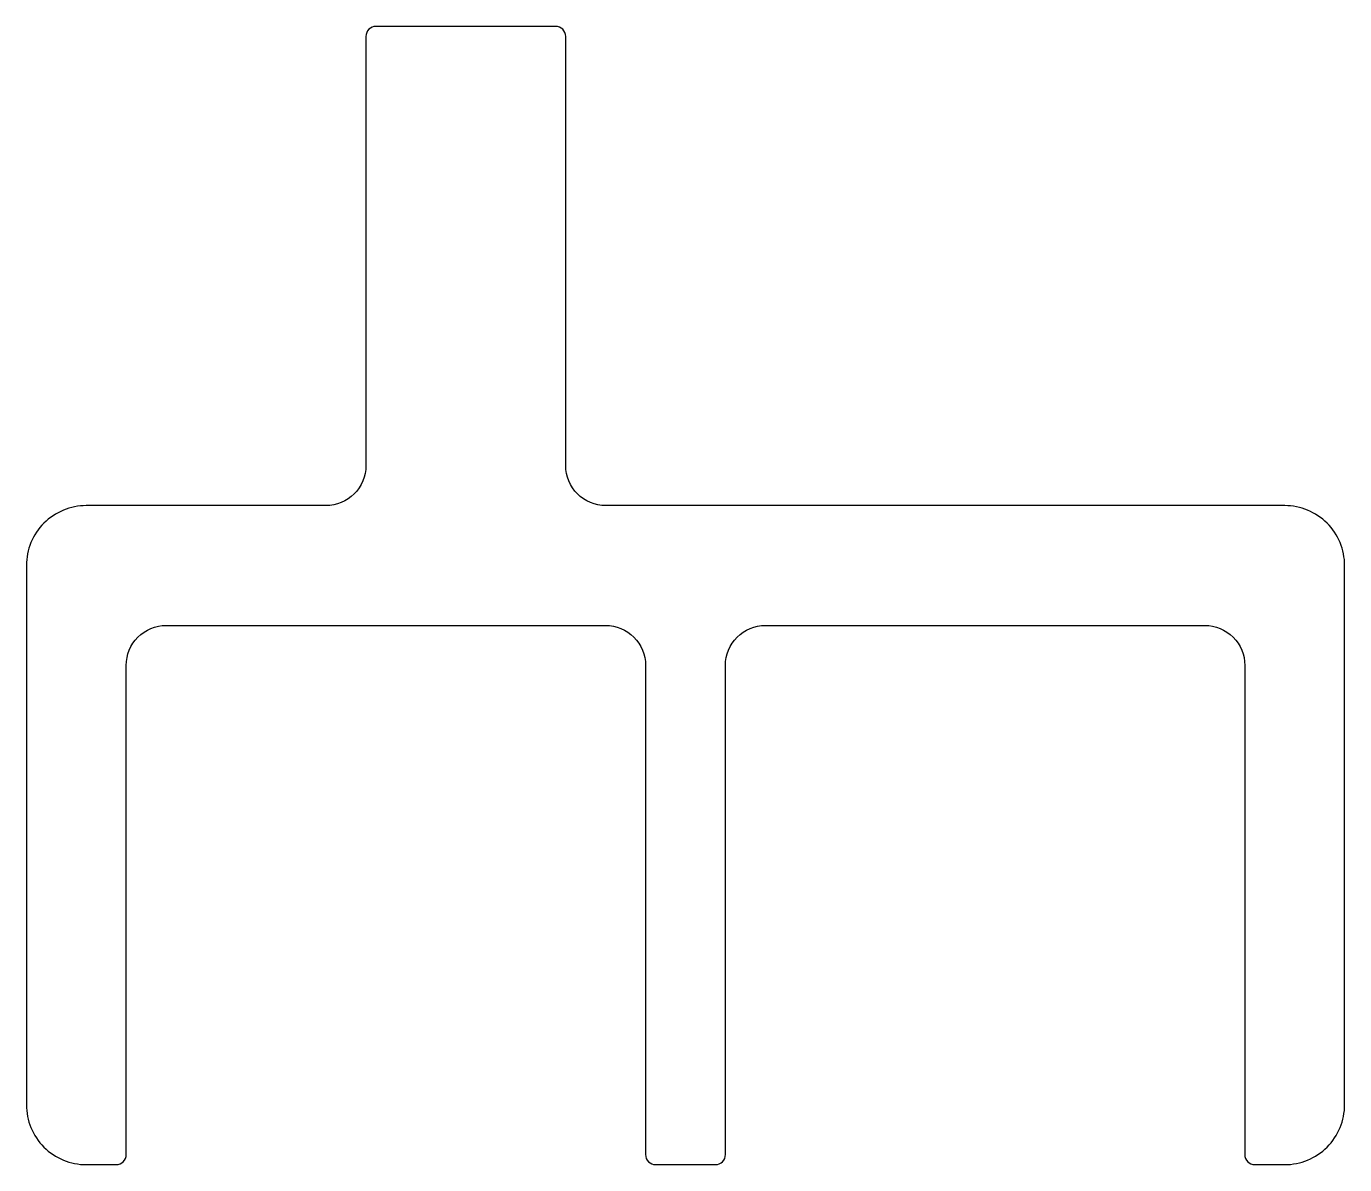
# Model space of a CAD drawing. Extents: x 267.9 to 300.9, y 297.8 to 326.3.
import ezdxf

# ---------------------------------------------------------------- set-up
doc = ezdxf.new("R2010")
doc.units = 0
doc.layers.get('0').update_dxf_attribs({"linetype": 'CONTINUOUS'})

msp = doc.modelspace()

# ---------------------------------------------------------------- linework, layer by layer
msp.add_lwpolyline([(269.42, 297.789), (270.17, 297.789, 0.414214), (270.42, 298.039), (270.42, 310.289, -0.414214), (271.42, 311.289), (282.42, 311.289, -0.414214), (283.42, 310.289), (283.42, 298.039, 0.414214), (283.67, 297.789), (285.17, 297.789, 0.414214), (285.42, 298.039), (285.42, 310.289, -0.414214), (286.42, 311.289), (297.42, 311.289, -0.414214), (298.42, 310.289), (298.42, 298.039, 0.414214), (298.67, 297.789), (299.42, 297.789, 0.414214), (300.92, 299.289), (300.92, 312.789, 0.414214), (299.42, 314.289), (282.42, 314.289, -0.414214), (281.42, 315.289), (281.42, 326.039, 0.414214), (281.17, 326.289), (276.67, 326.289, 0.414214), (276.42, 326.039), (276.42, 315.289, -0.414214), (275.42, 314.289), (269.42, 314.289, 0.414214), (267.92, 312.789), (267.92, 299.289, 0.414214)], format="xyb", close=True)

doc.saveas('drawing.dxf')
